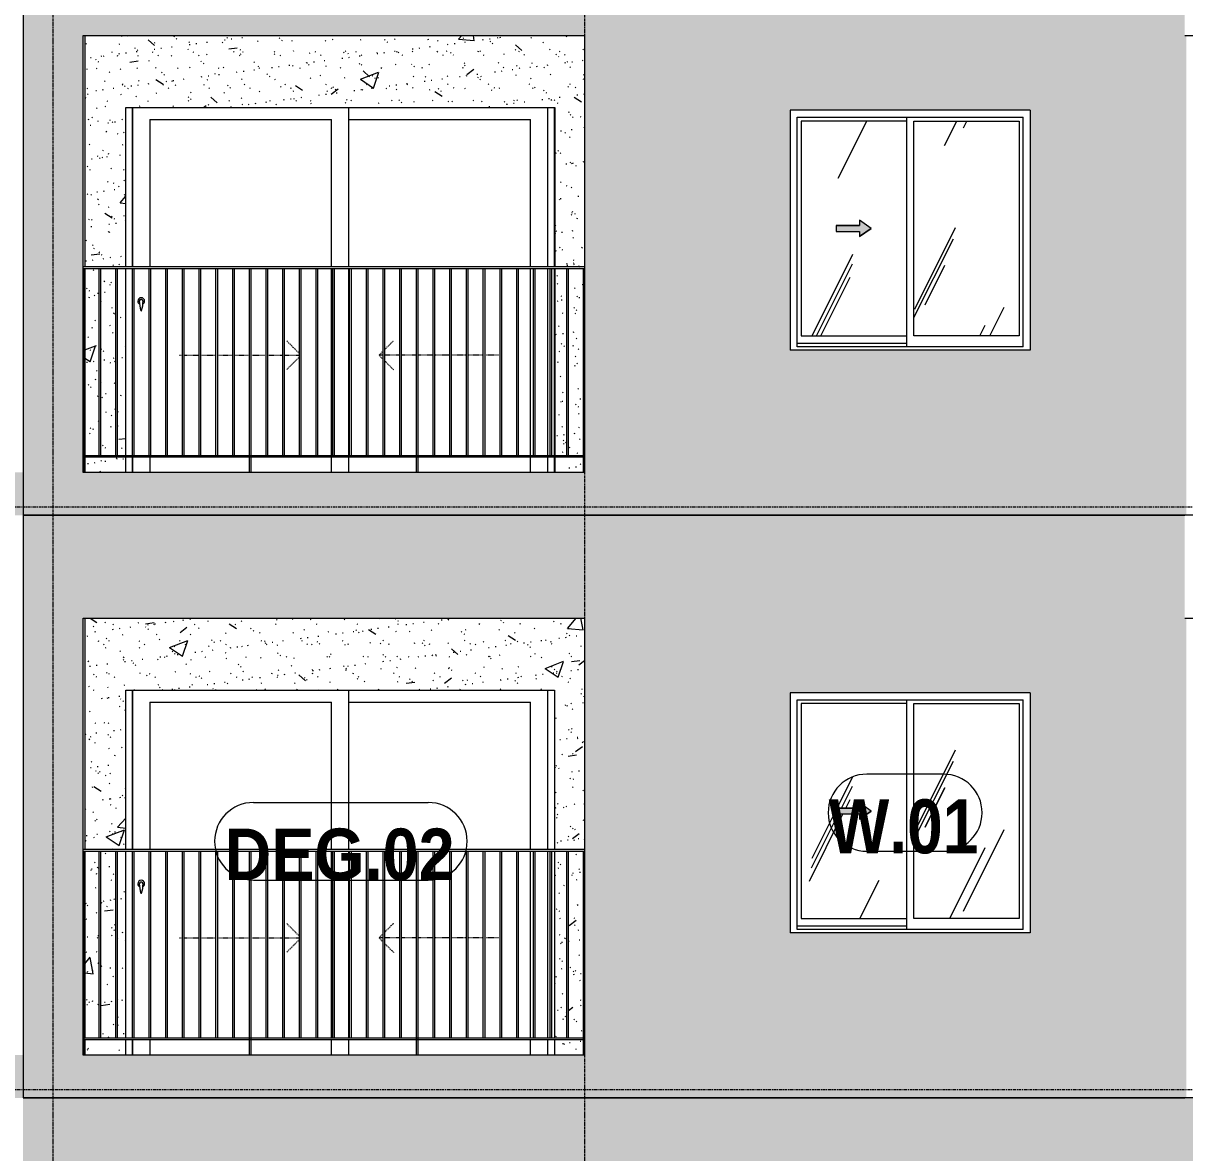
# Model space of a CAD drawing. Header units: millimetres. Extents: x 9199 to 175431, y -4466 to 35300.
# Drawn here: x 69762 to 76537, y 15430 to 22022 of the extents above; entities that cross this region are included whole.
import ezdxf

# ---------------------------------------------------------------- set-up
doc = ezdxf.new("R2010")
doc.units = ezdxf.units.MM
for name, pattern in [('1 NÉT CALL OUT', [6, 3, -3]), ('Centre', [31.75, 6.35, -4.7625, 15.875, -4.7625]), ('Dash', [6, 3, -3]), ('Grid Line', [22.225, 12.7, -3.175, 3.175, -3.175])]:
    doc.linetypes.add(name, pattern=pattern)
for name, color, linetype, lineweight in [('0-1', 7, 'Continuous', 5), ('A-DETL-GENF', 92, 'Continuous', 9), ('A-DETL-GENF-1', 92, '1 NÉT CALL OUT', 9), ('A-DOOR', 31, 'Continuous', 9), ('A-DOOR-FRAM', 31, 'Continuous', 9), ('A-DOOR-HDLN', 31, 'Dash', 18), ('A-DOOR-IDEN', 31, 'Continuous', 9), ('A-FLOR-HRAL', 11, 'Continuous', 9), ('A-FLOR-LEVL-2', 51, 'Centre', 9), ('A-GLAZ', 151, 'Continuous', 9), ('A-GLAZ-3', 7, '1 NÉT CALL OUT', 9), ('A-GLAZ-IDEN', 152, 'Continuous', 9), ('A-WALL', 113, 'Continuous', 9), ('A-WALL-PATT', 111, 'Continuous', 9), ('A-WALL-PATT-1', 9, 'Continuous', 9), ('A-WALL-PATT-2', 111, 'Continuous', 5), ('I-WALL', 2, 'Continuous', 9), ('I-WALL-1', 7, 'Continuous', 9), ('S-GRID-1', 1, 'Grid Line', 9)]:
    doc.layers.add(name, color=color, linetype=linetype, lineweight=lineweight)
doc.styles.add('Arial_B_1', font='arialbd.ttf', dxfattribs={"width": 0.85, "height": 315})
doc.styles.add('Arial_B_2', font='arialbd.ttf', dxfattribs={"width": 0.9, "height": 300})
pattern_1 = [(50, (51388.9, 1200), (1093.104, -95.634), [114.3, -1257.3]), (355, (51388.9, 1200), (-211.457, 1146.34), [91.44, -1005.84]), (100.451, (51480, 1192), (881.656, 1050.7), [97.14, -1068.54]), (46.184, (51389, 1504.8), (1626.475, -252.257), [171.45, -1885.95]), (96.636, (51524.5, 1483.8), (1424.42, 1484.565), [145.71, -1602.81]), (351.184, (51389, 1504.8), (1424.43, 1484.55), [137.16, -1508.76]), (21, (51541.3, 1428.6), (909.686, -613.59), [114.3, -1257.3]), (326, (51541.3, 1428.6), (370.812, 1105.13), [91.44, -1005.84]), (71.451, (51617.1, 1377.5), (1280.503, 491.528), [97.14, -1068.54]), (37.5, (51388.93, 1200), (18.5313, 507.3303), [50.292, -943.356, 50.292, -970.788, -1009.65]), (37.5, (51388.93, 1200), (18.5313, 507.3303), [-2014.728, 50.292, -959.358]), (7.5, (51388.93, 1200), (400.918, 601.084), [50.292, -531.876, 50.292, -920.496, -384.81]), (7.5, (51388.93, 1200), (400.918, 601.084), [-1552.956, 50.292, -334.518]), (327.5, (51049.1, 1200), (813.545, -34.3737), [50.292, -330.708, 50.292, -1138.428, -1577.34]), (327.5, (51049.1, 1200), (813.545, -34.3737), [-1569.72, 50.292, -1527.048]), (317.5, (50896.7, 1200), (888.775, 152.56), [50.292, -445.008, 50.292, -739.14, -1120.14]), (317.5, (50896.7, 1200), (888.775, 152.56), [-1284.732, 50.292, -1069.848])]
pattern_2 = [(37.5, (51388.93, 1200), (-4.79953, 146.8239), [5.029, -110.795, 5.029, -124.511, -123.825]), (37.5, (51388.93, 1200), (-4.79953, 146.8239), [-245.364, 5.029, -118.796]), (7.5, (51388.93, 1200), (134.8574, 215.0472), [5.029, -57.455, 5.029, -99.365, -40.005]), (7.5, (51388.93, 1200), (134.8574, 215.0472), [-166.878, 5.029, -34.976]), (327.5, (51295.21, 1200), (237.29776, 0.4316), [5.029, -33.071, 5.029, -132.131, -179.07]), (327.5, (51295.21, 1200), (237.29776, 0.4316), [-175.26, 5.029, -174.041]), (317.5, (51295.2, 1200), (229.067, 66.8792), [5.029, -14.021, 5.029, -84.887, -102.87]), (317.5, (51295.2, 1200), (229.067, 66.8792), [-108.966, 5.029, -97.841])]
pattern_3 = [(63.435, (53179.2, 1304.34), (-0.001, 1524.001), [532.46, -2875.304]), (63.435, (51655.2, 1304.34), (-0.001, 1524.001), [532.46, -2875.304]), (63.435, (53908.74, 1598.8), (-0.001, 1524.001), [532.46, -2875.304]), (63.435, (52384.74, 1598.8), (-0.001, 1524.001), [532.46, -2875.304]), (63.435, (53798.3, 1494.84), (-0.001, 1524.001), [532.46, -2875.304]), (63.435, (52274.3, 1494.84), (-0.001, 1524.001), [532.46, -2875.304]), (63.435, (53685.8, 2090.1), (-0.001, 1524.001), [258.8, -3148.965]), (63.435, (52161.8, 2090.1), (-0.001, 1524.001), [258.8, -3148.965]), (63.435, (53612.15, 1997.95), (-0.001, 1524.001), [532.46, -2875.304]), (63.435, (52088.15, 1997.95), (-0.001, 1524.001), [532.46, -2875.304]), (63.435, (53625.14, 2064.1), (-0.001, 1524.001), [532.46, -2875.304]), (63.435, (52101.14, 2064.1), (-0.001, 1524.001), [532.46, -2875.304]), (63.435, (53010.3, 1773.94), (-0.001, 1524.001), [532.46, -2875.304]), (63.435, (51486.3, 1773.94), (-0.001, 1524.001), [532.46, -2875.304]), (63.435, (53023.3, 1851.9), (-0.001, 1524.001), [532.46, -2875.304]), (63.435, (51499.3, 1851.9), (-0.001, 1524.001), [532.46, -2875.304]), (63.435, (53026.8, 1908.1), (-0.001, 1524.001), [532.46, -2875.304]), (63.435, (51502.8, 1908.1), (-0.001, 1524.001), [532.46, -2875.304])]

# ---------------------------------------------------------------- blocks, each defined once
blk = doc.blocks.new('NCV_TKTC_TANG 6 - 8_rvt-3-TKCS_MẶT ĐỨNG HƯỚNG ĐÔNG')
at = {"layer": 'A-WALL-PATT-1'}
h = blk.add_hatch(dxfattribs=at)
h.set_pattern_fill('FP_2', color=256, style=0, pattern_type=2)
h.set_pattern_definition(pattern_1)
h.paths.add_polyline_path([(70121.9, 19400), (70360.3, 19400), (70360.3, 19490), (70121.9, 19490), (70121.9, 19407.2)])
h.paths.add_polyline_path([(72862.4, 19400), (73030.3, 19400), (73030.3, 19490), (72862.4, 19490)])
h.paths.add_polyline_path([(70360.3, 19500), (70360.3, 20590), (70311.8, 20590), (70311.8, 19500)])
h.paths.add_polyline_path([(70301.8, 19500), (70301.8, 20590), (70214.4, 20590), (70214.4, 19500)])
h.paths.add_polyline_path([(72932.9, 19500), (72932.9, 20590), (72862.4, 20590), (72862.4, 19500)])
h.paths.add_polyline_path([(73030.3, 19500), (73030.3, 20590), (72942.9, 20590), (72942.9, 19500), (72954.4, 19500)])
h.paths.add_polyline_path([(70204.4, 19500), (70204.4, 20590), (70121.9, 20590), (70121.9, 19500), (70176.9, 19500)])
h.paths.add_polyline_path([(70111.9, 20590), (70111.9, 20590), (70111.9, 20600)])
h.paths.add_polyline_path([(73035.3, 20590), (73035.7, 20590.5), (73035.7, 21950), (70121.9, 21950), (70121.9, 20600), (70360.3, 20600), (70360.3, 21530), (72862.4, 21530), (72862.4, 20600), (73035.3, 20600), (73035.3, 20590.5)])
h = blk.add_hatch(dxfattribs=at)
h.set_pattern_fill('FP_3', color=256, style=0, pattern_type=2)
h.set_pattern_definition(pattern_2)
h.paths.add_polyline_path([(70121.9, 19400), (70360.3, 19400), (70360.3, 19490), (70121.9, 19490), (70121.9, 19407.2)])
h.paths.add_polyline_path([(72862.4, 19400), (73030.3, 19400), (73030.3, 19490), (72862.4, 19490)])
h.paths.add_polyline_path([(70360.3, 19500), (70360.3, 20590), (70311.8, 20590), (70311.8, 19500)])
h.paths.add_polyline_path([(70301.8, 19500), (70301.8, 20590), (70214.4, 20590), (70214.4, 19500)])
h.paths.add_polyline_path([(72932.9, 19500), (72932.9, 20590), (72862.4, 20590), (72862.4, 19500)])
h.paths.add_polyline_path([(73030.3, 19500), (73030.3, 20590), (72942.9, 20590), (72942.9, 19500), (72954.4, 19500)])
h.paths.add_polyline_path([(70204.4, 19500), (70204.4, 20590), (70121.9, 20590), (70121.9, 19500), (70176.9, 19500)])
h.paths.add_polyline_path([(70111.9, 20590), (70111.9, 20590), (70111.9, 20600)])
h.paths.add_polyline_path([(73035.3, 20590), (73035.7, 20590.5), (73035.7, 21950), (70121.9, 21950), (70121.9, 20600), (70360.3, 20600), (70360.3, 21530), (72862.4, 21530), (72862.4, 20600), (73035.3, 20600), (73035.3, 20590.5)])
at = {"layer": 'I-WALL-1'}
for p, q in [((70121.9, 21950), (70121.9, 20600)), ((70360.3, 20600), (70360.3, 21530)), ((70360.3, 21530), (72862.4, 21530)), ((72862.4, 21530), (72862.4, 20600)), ((70121.9, 20590), (70121.9, 19500)), ((70360.3, 19500), (70360.3, 20590)), ((72862.4, 20590), (72862.4, 19500)), ((70121.9, 19490), (70121.9, 19400)), ((70360.3, 19400), (70360.3, 19490)), ((72862.4, 19490), (72862.4, 19400))]:
    blk.add_line(p, q, dxfattribs=at)
blk = doc.blocks.new('NCV_TKTC_TANG 5_rvt-1-TKCS_MẶT ĐỨNG HƯỚNG ĐÔNG')
at = {"layer": 'A-WALL-PATT-1'}
h = blk.add_hatch(dxfattribs=at)
h.set_pattern_fill('FP_2', color=256, style=0, pattern_type=2)
h.set_pattern_definition(pattern_1)
h.paths.add_polyline_path([(70121.9, 16000), (70360.3, 16000), (70360.3, 16090), (70121.9, 16090), (70121.9, 16007.2)])
h.paths.add_polyline_path([(72860.3, 16000), (73030.3, 16000), (73030.3, 16090), (72860.3, 16090)])
h.paths.add_polyline_path([(70301.8, 16100), (70301.8, 17190), (70214.4, 17190), (70214.4, 16100)])
h.paths.add_polyline_path([(70204.4, 16100), (70204.4, 17190), (70121.9, 17190), (70121.9, 16100), (70176.9, 16100)])
h.paths.add_polyline_path([(72954.4, 16100), (73030.3, 16100), (73030.3, 17190), (72942.9, 17190), (72942.9, 16100)])
h.paths.add_polyline_path([(70311.8, 16100), (70360.3, 16100), (70360.3, 17190), (70311.8, 17190), (70311.8, 16803.4)])
h.paths.add_polyline_path([(72932.9, 16100), (72932.9, 17190), (72860.3, 17190), (72860.3, 16100)])
h.paths.add_polyline_path([(73035.3, 17190), (73035.7, 17190), (73035.7, 18550), (70121.9, 18550), (70121.9, 17200), (70360.3, 17200), (70360.3, 18130), (72860.3, 18130), (72860.3, 17200), (73035.3, 17200)])
h.paths.add_polyline_path([(70111.9, 17190), (70111.9, 17190), (70111.9, 17200)])
h = blk.add_hatch(dxfattribs=at)
h.set_pattern_fill('FP_3', color=256, style=0, pattern_type=2)
h.set_pattern_definition(pattern_2)
h.paths.add_polyline_path([(70121.9, 16000), (70360.3, 16000), (70360.3, 16090), (70121.9, 16090), (70121.9, 16007.2)])
h.paths.add_polyline_path([(72860.3, 16000), (73030.3, 16000), (73030.3, 16090), (72860.3, 16090)])
h.paths.add_polyline_path([(70301.8, 16100), (70301.8, 17190), (70214.4, 17190), (70214.4, 16100)])
h.paths.add_polyline_path([(70204.4, 16100), (70204.4, 17190), (70121.9, 17190), (70121.9, 16100), (70176.9, 16100)])
h.paths.add_polyline_path([(72954.4, 16100), (73030.3, 16100), (73030.3, 17190), (72942.9, 17190), (72942.9, 16100)])
h.paths.add_polyline_path([(70311.8, 16100), (70360.3, 16100), (70360.3, 17190), (70311.8, 17190), (70311.8, 16803.4)])
h.paths.add_polyline_path([(72932.9, 16100), (72932.9, 17190), (72860.3, 17190), (72860.3, 16100)])
h.paths.add_polyline_path([(73035.3, 17190), (73035.7, 17190), (73035.7, 18550), (70121.9, 18550), (70121.9, 17200), (70360.3, 17200), (70360.3, 18130), (72860.3, 18130), (72860.3, 17200), (73035.3, 17200)])
h.paths.add_polyline_path([(70111.9, 17190), (70111.9, 17190), (70111.9, 17200)])
at = {"layer": 'I-WALL-1'}
for p, q in [((70121.9, 18550), (70121.9, 17200)), ((70360.3, 17200), (70360.3, 18130)), ((70360.3, 18130), (72860.3, 18130)), ((72860.3, 18130), (72860.3, 17200)), ((70121.9, 17190), (70121.9, 16100)), ((70360.3, 16100), (70360.3, 17190)), ((72860.3, 17190), (72860.3, 16100)), ((70121.9, 16090), (70121.9, 16000)), ((70360.3, 16000), (70360.3, 16090)), ((72860.3, 16090), (72860.3, 16000))]:
    blk.add_line(p, q, dxfattribs=at)
blk = doc.blocks.new('1_FAMILY RVT - W01-WxH 1400x1400xmm-V76-TKCS_MẶT ĐỨNG HƯỚNG ĐÔNG')
at = {"layer": 'A-DETL-GENF-1'}
blk.add_hatch(color=256, dxfattribs=at).paths.add_polyline_path([(74639.8, 17376.5), (74707.5, 17423.9), (74639.8, 17471.4), (74639.8, 17440.9), (74504.3, 17440.9), (74504.3, 17407), (74639.8, 17407)])
at = {"layer": 'A-GLAZ'}
h = blk.add_hatch(dxfattribs=at)
h.set_pattern_fill('FP_1', color=256, style=0, pattern_type=2)
h.set_pattern_definition(pattern_3)
h.paths.add_polyline_path([(74409.6, 16797), (74913.1, 16797), (74913.1, 18050.9), (74298.8, 18050.9), (74298.8, 16797)])
h.paths.add_polyline_path([(74639.8, 17376.5), (74639.8, 17407), (74504.3, 17407), (74504.3, 17440.9), (74639.8, 17440.9), (74639.8, 17471.4), (74707.5, 17423.9), (74683.4, 17407)])
h = blk.add_hatch(dxfattribs=at)
h.set_pattern_fill('FP_1', color=256, style=0, pattern_type=2)
h.set_pattern_definition(pattern_3)
h.paths.add_polyline_path([(75571.8, 16797), (75571.8, 18050.9), (74957.5, 18050.9), (74957.5, 16797)])
at = {"layer": 'A-DETL-GENF'}
for p, q in [((74504.3, 17440.9), (74504.3, 17407)), ((74504.3, 17440.9), (74639.8, 17440.9)), ((74639.8, 17440.9), (74504.3, 17440.9)), ((74504.3, 17440.9), (74504.3, 17407)), ((74639.8, 17471.4), (74639.8, 17440.9)), ((74707.5, 17423.9), (74639.8, 17471.4)), ((74707.5, 17423.9), (74639.8, 17471.4)), ((74639.8, 17471.4), (74639.8, 17440.9)), ((74707.5, 17423.9), (74639.8, 17376.5)), ((74639.8, 17376.5), (74707.5, 17423.9)), ((74504.3, 17407), (74639.8, 17407)), ((74504.3, 17407), (74639.8, 17407)), ((74639.8, 17407), (74639.8, 17376.5)), ((74639.8, 17407), (74639.8, 17376.5))]:
    blk.add_line(p, q, dxfattribs=at)
at = {"layer": 'A-GLAZ'}
for p, q in [((75635.3, 18114.4), (74235.3, 18114.4)), ((74235.3, 18114.4), (74235.3, 16714.4)), ((75635.3, 18114.4), (75635.3, 16714.4)), ((74276.2, 18073.5), (75594.4, 18073.5)), ((74276.2, 16733.5), (74276.2, 18073.5)), ((74298.8, 18050.9), (74298.8, 16797)), ((74913.1, 18050.9), (74298.8, 18050.9)), ((74913.1, 18073.5), (74913.1, 16733.5)), ((74957.5, 16797), (74957.5, 18050.9)), ((74957.5, 18050.9), (75571.8, 18050.9)), ((75571.8, 18050.9), (75571.8, 16797)), ((75594.4, 16733.5), (75594.4, 18073.5)), ((74913.1, 16752.5), (74276.2, 16752.5)), ((74913.1, 16752.5), (74276.2, 16752.5)), ((75594.4, 16733.5), (74276.2, 16733.5)), ((74298.8, 16797), (74913.1, 16797)), ((75571.8, 16797), (74957.5, 16797)), ((75635.3, 16714.4), (74235.3, 16714.4))]:
    blk.add_line(p, q, dxfattribs=at)
blk = doc.blocks.new('Railing - 10mm-1251313-TKCS_MẶT ĐỨNG HƯỚNG ĐÔNG')
at = {"layer": 'A-FLOR-HRAL'}
for p, q in [((70204.4, 2500), (70204.4, 3590)), ((70214.4, 2500), (70214.4, 3590))]:
    blk.add_line(p, q, dxfattribs=at)
blk = doc.blocks.new('Railing - 50 x 10mm-V52-TKCS_MẶT ĐỨNG HƯỚNG ĐÔNG')
at = {"layer": 'A-FLOR-HRAL'}
for p, q in [((71081.4, 6990), (71091.4, 6990)), ((71081.4, 5800), (71081.4, 6990)), ((71091.4, 5800), (71091.4, 6990))]:
    blk.add_line(p, q, dxfattribs=at)
blk = doc.blocks.new('Railing - 50 x 10mm-V77-TKCS_MẶT ĐỨNG HƯỚNG ĐÔNG')
at = {"layer": 'A-FLOR-HRAL'}
for p in [(70111.9, 17190), (70116.9, 16000)]:
    blk.add_line(p, (70116.9, 17190), dxfattribs=at)
blk = doc.blocks.new('Railing - 50 x 10mm-V54-TKCS_MẶT ĐỨNG HƯỚNG ĐÔNG')
at = {"layer": 'A-FLOR-HRAL'}
for p, q in [((73030.3, 6990), (73035.7, 6990)), ((73030.3, 5800), (73030.3, 6990))]:
    blk.add_line(p, q, dxfattribs=at)
blk = doc.blocks.new('Railing - Railing-3262854-TKCS_MẶT ĐỨNG HƯỚNG ĐÔNG')
at = {"layer": 'A-FLOR-HRAL'}
for p, q in [((70111.9, 16100), (73035.3, 16100)), ((73035.3, 16090), (70111.9, 16090)), ((73035.3, 16100), (73035.3, 16090))]:
    blk.add_line(p, q, dxfattribs=at)
for name, p in [('Railing - 50 x 10mm-V77-TKCS_MẶT ĐỨNG HƯỚNG ĐÔNG', (0, 0)), ('Railing - 10mm-1251313-TKCS_MẶT ĐỨNG HƯỚNG ĐÔNG', (0, 13600)), ('Railing - 10mm-1251313-TKCS_MẶT ĐỨNG HƯỚNG ĐÔNG', (97.4, 13600)), ('Railing - 10mm-1251313-TKCS_MẶT ĐỨNG HƯỚNG ĐÔNG', (194.9, 13600)), ('Railing - 10mm-1251313-TKCS_MẶT ĐỨNG HƯỚNG ĐÔNG', (292.3, 13600)), ('Railing - 10mm-1251313-TKCS_MẶT ĐỨNG HƯỚNG ĐÔNG', (389.8, 13600)), ('Railing - 10mm-1251313-TKCS_MẶT ĐỨNG HƯỚNG ĐÔNG', (487.2, 13600)), ('Railing - 10mm-1251313-TKCS_MẶT ĐỨNG HƯỚNG ĐÔNG', (584.7, 13600)), ('Railing - 10mm-1251313-TKCS_MẶT ĐỨNG HƯỚNG ĐÔNG', (682.1, 13600)), ('Railing - 10mm-1251313-TKCS_MẶT ĐỨNG HƯỚNG ĐÔNG', (779.6, 13600)), ('Railing - 50 x 10mm-V52-TKCS_MẶT ĐỨNG HƯỚNG ĐÔNG', (0, 10200)), ('Railing - 10mm-1251313-TKCS_MẶT ĐỨNG HƯỚNG ĐÔNG', (974.5, 13600)), ('Railing - 10mm-1251313-TKCS_MẶT ĐỨNG HƯỚNG ĐÔNG', (1071.9, 13600)), ('Railing - 10mm-1251313-TKCS_MẶT ĐỨNG HƯỚNG ĐÔNG', (1169.3, 13600)), ('Railing - 10mm-1251313-TKCS_MẶT ĐỨNG HƯỚNG ĐÔNG', (1266.8, 13600)), ('Railing - 10mm-1251313-TKCS_MẶT ĐỨNG HƯỚNG ĐÔNG', (1364.2, 13600)), ('Railing - 10mm-1251313-TKCS_MẶT ĐỨNG HƯỚNG ĐÔNG', (1461.7, 13600)), ('Railing - 10mm-1251313-TKCS_MẶT ĐỨNG HƯỚNG ĐÔNG', (1559.1, 13600)), ('Railing - 10mm-1251313-TKCS_MẶT ĐỨNG HƯỚNG ĐÔNG', (1656.6, 13600)), ('Railing - 10mm-1251313-TKCS_MẶT ĐỨNG HƯỚNG ĐÔNG', (1754, 13600)), ('Railing - 50 x 10mm-V52-TKCS_MẶT ĐỨNG HƯỚNG ĐÔNG', (974.5, 10200)), ('Railing - 10mm-1251313-TKCS_MẶT ĐỨNG HƯỚNG ĐÔNG', (1948.9, 13600)), ('Railing - 10mm-1251313-TKCS_MẶT ĐỨNG HƯỚNG ĐÔNG', (2046.4, 13600)), ('Railing - 10mm-1251313-TKCS_MẶT ĐỨNG HƯỚNG ĐÔNG', (2143.8, 13600)), ('Railing - 10mm-1251313-TKCS_MẶT ĐỨNG HƯỚNG ĐÔNG', (2241.3, 13600)), ('Railing - 10mm-1251313-TKCS_MẶT ĐỨNG HƯỚNG ĐÔNG', (2338.7, 13600)), ('Railing - 10mm-1251313-TKCS_MẶT ĐỨNG HƯỚNG ĐÔNG', (2436.1, 13600)), ('Railing - 10mm-1251313-TKCS_MẶT ĐỨNG HƯỚNG ĐÔNG', (2533.6, 13600)), ('Railing - 10mm-1251313-TKCS_MẶT ĐỨNG HƯỚNG ĐÔNG', (2631, 13600)), ('Railing - 10mm-1251313-TKCS_MẶT ĐỨNG HƯỚNG ĐÔNG', (2728.5, 13600)), ('Railing - 50 x 10mm-V54-TKCS_MẶT ĐỨNG HƯỚNG ĐÔNG', (0, 10200))]:
    blk.add_blockref(name, p)
blk = doc.blocks.new('Top Rail Type - Top Rail_Internal_-3262857-TKCS_MẶT ĐỨNG HƯỚNG ĐÔNG')
at = {"layer": 'A-FLOR-HRAL'}
for p, q in [((73035.3, 17200), (70111.9, 17200)), ((70111.9, 17190), (73035.3, 17190)), ((73035.3, 17200), (73035.3, 17190))]:
    blk.add_line(p, q, dxfattribs=at)
blk = doc.blocks.new('DEG_02-DEG_03 - DEG_02-2500x2400mm-CỬA ĐI 02 CÁNH TRƯỢT-V78-TKCS_MẶT ĐỨNG HƯỚNG ĐÔNG')
at = {"layer": 'A-DOOR'}
for p, q in [((70400.3, 17200), (70400.3, 18130)), ((71660.3, 18130), (71660.3, 17200)), ((70500.3, 18060), (71560.3, 18060)), ((70500.3, 18060), (70500.3, 17200)), ((71560.3, 17200), (71560.3, 18060)), ((71660.3, 18060), (72720.3, 18060)), ((72720.3, 17200), (72720.3, 18060)), ((71560.3, 16100), (71560.3, 17190)), ((71660.3, 17190), (71660.3, 16100)), ((72720.3, 16100), (72720.3, 17190)), ((70400.3, 16000), (70400.3, 16090)), ((70500.3, 16090), (70500.3, 16000)), ((71560.3, 16000), (71560.3, 16090)), ((71660.3, 16090), (71660.3, 16000)), ((72720.3, 16000), (72720.3, 16090))]:
    blk.add_line(p, q, dxfattribs=at)
at = {"layer": 'A-DOOR', "flags": 128}
blk.add_lwpolyline([(70451.8, 17008.7), (70451.8, 17008.7), (70451.8, 17008.7), (70451.8, 17008.7), (70451.8, 17008.7), (70451.8, 17008.7), (70451.8, 17008.7), (70451.7, 17008.7), (70451.7, 17008.7), (70451.7, 17008.7), (70451.7, 17008.7), (70451.6, 17008.7), (70451.6, 17008.7), (70451.6, 17008.7), (70451.5, 17008.7), (70451.5, 17008.7), (70451.5, 17008.7), (70451.4, 17008.7), (70451.4, 17008.7), (70451.4, 17008.7), (70451.3, 17008.7), (70451.3, 17008.7), (70451.2, 17008.7), (70451.2, 17008.7), (70451.1, 17008.7), (70451.1, 17008.7), (70451, 17008.7), (70451, 17008.7), (70450.9, 17008.7), (70450.9, 17008.7), (70450.8, 17008.7), (70450.7, 17008.7), (70450.7, 17008.7), (70450.6, 17008.7), (70450.6, 17008.7), (70450.5, 17008.7), (70450.4, 17008.7), (70450.4, 17008.7), (70450.3, 17008.7), (70450.3, 17008.7), (70450.2, 17008.7), (70450.1, 17008.7), (70450.1, 17008.7), (70450, 17008.7), (70450, 17008.7), (70449.9, 17008.7), (70449.9, 17008.7), (70449.8, 17008.7), (70449.7, 17008.7), (70449.7, 17008.7), (70449.6, 17008.7), (70449.6, 17008.7), (70449.5, 17008.7), (70449.5, 17008.7), (70449.4, 17008.7), (70449.4, 17008.7), (70449.3, 17008.7), (70449.3, 17008.7), (70449.2, 17008.7), (70449.2, 17008.7), (70449.2, 17008.7), (70449.1, 17008.7), (70449.1, 17008.7), (70449.1, 17008.7), (70449, 17008.7), (70449, 17008.7), (70449, 17008.7), (70448.9, 17008.7), (70448.9, 17008.7), (70448.9, 17008.7), (70448.9, 17008.7), (70448.9, 17008.7), (70448.8, 17008.7), (70448.8, 17008.7), (70448.8, 17008.7), (70448.8, 17008.7), (70448.8, 17008.7)], dxfattribs=at)
at = {"layer": 'A-DOOR'}
for centre, radius, start, end in [((70450.3, 17000), 20, 0, 180), ((70448.8, 16999.2), 9.45, 90, 180), ((70451.8, 16999.2), 9.45, 0, 90), ((70450.3, 17000), 20, 180, 240), ((70604.1, 16999.2), 164.8, 180, 199.13397), ((70450.7, 16946), 2.34, 199.13397, 261.03098), ((70449.9, 16946), 2.34, 278.96902, 340.86603), ((70296.5, 16999.2), 164.8, 340.86603, 0), ((70450.3, 17000), 20, 300, 0)]:
    blk.add_arc(centre, radius, start, end, dxfattribs=at)
at = {"layer": 'A-DOOR-FRAM'}
for p, q in [((70400.3, 18130), (70400.3, 17200)), ((72820.3, 18130), (72820.3, 17200)), ((72820.3, 17190), (72820.3, 16100)), ((70400.3, 16090), (70400.3, 16000)), ((72820.3, 16090), (72820.3, 16000))]:
    blk.add_line(p, q, dxfattribs=at)
at = {"layer": 'A-DOOR-HDLN'}
for p, q in [((71373.7, 16693.6), (71298.2, 16769.1)), ((71871, 16717.6), (71922.4, 16769.1)), ((70673.1, 16684.2), (70691.6, 16684.2)), ((70701.6, 16684.2), (70789.1, 16684.2)), ((70799.1, 16684.2), (70886.5, 16684.2)), ((70896.5, 16684.2), (70983.9, 16684.2)), ((70993.9, 16684.2), (71081.4, 16684.2)), ((71091.4, 16684.2), (71178.8, 16684.2)), ((71188.8, 16684.2), (71276.3, 16684.2)), ((71286.3, 16684.2), (71373.7, 16684.2)), ((71373.7, 16674.9), (71298.2, 16599.4)), ((71837.6, 16684.2), (71861, 16707.6)), ((71837.6, 16684.2), (71861, 16660.8)), ((71861, 16684.2), (71837.6, 16684.2)), ((71958.4, 16684.2), (71871, 16684.2)), ((72055.9, 16684.2), (71968.4, 16684.2)), ((72153.3, 16684.2), (72065.9, 16684.2)), ((72250.7, 16684.2), (72163.3, 16684.2)), ((72348.2, 16684.2), (72260.7, 16684.2)), ((72445.6, 16684.2), (72358.2, 16684.2)), ((72543.1, 16684.2), (72455.6, 16684.2)), ((71871, 16650.8), (71922.4, 16599.4))]:
    blk.add_line(p, q, dxfattribs=at)
blk = doc.blocks.new('1_FAMILY RVT - W01-WxH 1400x1400xmm-V115-TKCS_MẶT ĐỨNG HƯỚNG ĐÔNG')
at = {"layer": 'A-DETL-GENF-1'}
blk.add_hatch(color=256, dxfattribs=at).paths.add_polyline_path([(74639.8, 20776.5), (74707.5, 20823.9), (74639.8, 20871.4), (74639.8, 20840.9), (74504.3, 20840.9), (74504.3, 20807), (74639.8, 20807)])
at = {"layer": 'A-GLAZ'}
h = blk.add_hatch(dxfattribs=at)
h.set_pattern_fill('FP_1', color=256, style=0, pattern_type=2)
h.set_pattern_definition(pattern_3)
h.paths.add_polyline_path([(74298.8, 20197), (74913.1, 20197), (74913.1, 21450.9), (74298.8, 21450.9), (74298.8, 20811.2)])
h.paths.add_polyline_path([(74639.8, 20776.5), (74639.8, 20807), (74504.3, 20807), (74504.3, 20840.9), (74639.8, 20840.9), (74639.8, 20871.4), (74707.5, 20823.9), (74683.4, 20807)])
h = blk.add_hatch(dxfattribs=at)
h.set_pattern_fill('FP_1', color=256, style=0, pattern_type=2)
h.set_pattern_definition(pattern_3)
h.paths.add_polyline_path([(74957.5, 20197), (75571.8, 20197), (75571.8, 21450.9), (74957.5, 21450.9), (74957.5, 21074.5)])
at = {"layer": 'A-DETL-GENF'}
for p, q in [((74639.8, 20871.4), (74639.8, 20840.9)), ((74707.5, 20823.9), (74639.8, 20871.4)), ((74707.5, 20823.9), (74639.8, 20871.4)), ((74639.8, 20871.4), (74639.8, 20840.9)), ((74504.3, 20840.9), (74504.3, 20807)), ((74504.3, 20840.9), (74639.8, 20840.9)), ((74639.8, 20840.9), (74504.3, 20840.9)), ((74504.3, 20840.9), (74504.3, 20807)), ((74504.3, 20807), (74639.8, 20807)), ((74504.3, 20807), (74639.8, 20807)), ((74707.5, 20823.9), (74639.8, 20776.5)), ((74639.8, 20776.5), (74707.5, 20823.9)), ((74639.8, 20807), (74639.8, 20776.5)), ((74639.8, 20807), (74639.8, 20776.5))]:
    blk.add_line(p, q, dxfattribs=at)
at = {"layer": 'A-GLAZ'}
for p, q in [((75635.3, 21514.4), (74235.3, 21514.4)), ((74235.3, 21514.4), (74235.3, 20114.4)), ((75635.3, 21514.4), (75635.3, 20114.4)), ((74276.2, 21473.5), (75594.4, 21473.5)), ((74276.2, 20133.5), (74276.2, 21473.5)), ((74298.8, 21450.9), (74298.8, 20197)), ((74913.1, 21450.9), (74298.8, 21450.9)), ((74913.1, 21473.5), (74913.1, 20133.5)), ((74957.5, 20197), (74957.5, 21450.9)), ((74957.5, 21450.9), (75571.8, 21450.9)), ((75571.8, 21450.9), (75571.8, 20197)), ((75594.4, 20133.5), (75594.4, 21473.5)), ((74298.8, 20197), (74913.1, 20197)), ((75571.8, 20197), (74957.5, 20197)), ((74913.1, 20152.5), (74276.2, 20152.5)), ((74913.1, 20152.5), (74276.2, 20152.5)), ((75594.4, 20133.5), (74276.2, 20133.5)), ((75635.3, 20114.4), (74235.3, 20114.4))]:
    blk.add_line(p, q, dxfattribs=at)
blk = doc.blocks.new('Railing - Railing-3822088-TKCS_MẶT ĐỨNG HƯỚNG ĐÔNG')
at = {"layer": 'A-FLOR-HRAL'}
for p, q in [((70111.9, 19500), (73035.3, 19500)), ((73035.3, 19490), (70111.9, 19490)), ((73035.3, 19500), (73035.3, 19490))]:
    blk.add_line(p, q, dxfattribs=at)
for name, p in [('Railing - 50 x 10mm-V77-TKCS_MẶT ĐỨNG HƯỚNG ĐÔNG', (0, 3400)), ('Railing - 10mm-1251313-TKCS_MẶT ĐỨNG HƯỚNG ĐÔNG', (0, 17000)), ('Railing - 10mm-1251313-TKCS_MẶT ĐỨNG HƯỚNG ĐÔNG', (97.4, 17000)), ('Railing - 10mm-1251313-TKCS_MẶT ĐỨNG HƯỚNG ĐÔNG', (194.9, 17000)), ('Railing - 10mm-1251313-TKCS_MẶT ĐỨNG HƯỚNG ĐÔNG', (292.3, 17000)), ('Railing - 10mm-1251313-TKCS_MẶT ĐỨNG HƯỚNG ĐÔNG', (389.8, 17000)), ('Railing - 10mm-1251313-TKCS_MẶT ĐỨNG HƯỚNG ĐÔNG', (487.2, 17000)), ('Railing - 10mm-1251313-TKCS_MẶT ĐỨNG HƯỚNG ĐÔNG', (584.7, 17000)), ('Railing - 10mm-1251313-TKCS_MẶT ĐỨNG HƯỚNG ĐÔNG', (682.1, 17000)), ('Railing - 10mm-1251313-TKCS_MẶT ĐỨNG HƯỚNG ĐÔNG', (779.6, 17000)), ('Railing - 50 x 10mm-V52-TKCS_MẶT ĐỨNG HƯỚNG ĐÔNG', (0, 13600)), ('Railing - 10mm-1251313-TKCS_MẶT ĐỨNG HƯỚNG ĐÔNG', (974.5, 17000)), ('Railing - 10mm-1251313-TKCS_MẶT ĐỨNG HƯỚNG ĐÔNG', (1071.9, 17000)), ('Railing - 10mm-1251313-TKCS_MẶT ĐỨNG HƯỚNG ĐÔNG', (1169.3, 17000)), ('Railing - 10mm-1251313-TKCS_MẶT ĐỨNG HƯỚNG ĐÔNG', (1266.8, 17000)), ('Railing - 10mm-1251313-TKCS_MẶT ĐỨNG HƯỚNG ĐÔNG', (1364.2, 17000)), ('Railing - 10mm-1251313-TKCS_MẶT ĐỨNG HƯỚNG ĐÔNG', (1461.7, 17000)), ('Railing - 10mm-1251313-TKCS_MẶT ĐỨNG HƯỚNG ĐÔNG', (1559.1, 17000)), ('Railing - 10mm-1251313-TKCS_MẶT ĐỨNG HƯỚNG ĐÔNG', (1656.6, 17000)), ('Railing - 10mm-1251313-TKCS_MẶT ĐỨNG HƯỚNG ĐÔNG', (1754, 17000)), ('Railing - 50 x 10mm-V52-TKCS_MẶT ĐỨNG HƯỚNG ĐÔNG', (974.5, 13600)), ('Railing - 10mm-1251313-TKCS_MẶT ĐỨNG HƯỚNG ĐÔNG', (1948.9, 17000)), ('Railing - 10mm-1251313-TKCS_MẶT ĐỨNG HƯỚNG ĐÔNG', (2046.4, 17000)), ('Railing - 10mm-1251313-TKCS_MẶT ĐỨNG HƯỚNG ĐÔNG', (2143.8, 17000)), ('Railing - 10mm-1251313-TKCS_MẶT ĐỨNG HƯỚNG ĐÔNG', (2241.3, 17000)), ('Railing - 10mm-1251313-TKCS_MẶT ĐỨNG HƯỚNG ĐÔNG', (2338.7, 17000)), ('Railing - 10mm-1251313-TKCS_MẶT ĐỨNG HƯỚNG ĐÔNG', (2436.1, 17000)), ('Railing - 10mm-1251313-TKCS_MẶT ĐỨNG HƯỚNG ĐÔNG', (2533.6, 17000)), ('Railing - 10mm-1251313-TKCS_MẶT ĐỨNG HƯỚNG ĐÔNG', (2631, 17000)), ('Railing - 10mm-1251313-TKCS_MẶT ĐỨNG HƯỚNG ĐÔNG', (2728.5, 17000)), ('Railing - 50 x 10mm-V54-TKCS_MẶT ĐỨNG HƯỚNG ĐÔNG', (0, 13600))]:
    blk.add_blockref(name, p)
blk = doc.blocks.new('Top Rail Type - Top Rail_Internal_-3822091-TKCS_MẶT ĐỨNG HƯỚNG ĐÔNG')
at = {"layer": 'A-FLOR-HRAL'}
for p, q in [((73035.3, 20600), (70111.9, 20600)), ((73035.3, 20600), (73035.3, 20590)), ((70111.9, 20590), (73035.3, 20590))]:
    blk.add_line(p, q, dxfattribs=at)
blk = doc.blocks.new('DEG_02-DEG_03 - DEG_02-2500x2400mm-CỬA ĐI 02 CÁNH TRƯỢT-V117-TKCS_MẶT ĐỨNG HƯỚNG ĐÔNG')
at = {"layer": 'A-DOOR'}
for p, q in [((70400.3, 20600), (70400.3, 21530)), ((71660.3, 21530), (71660.3, 20600)), ((70500.3, 21460), (71560.3, 21460)), ((70500.3, 21460), (70500.3, 20600)), ((71560.3, 20600), (71560.3, 21460)), ((71660.3, 21460), (72720.3, 21460)), ((72720.3, 20600), (72720.3, 21460)), ((71560.3, 19500), (71560.3, 20590)), ((71660.3, 20590), (71660.3, 19500)), ((72720.3, 19500), (72720.3, 20590)), ((70400.3, 19400), (70400.3, 19490)), ((70500.3, 19490), (70500.3, 19400)), ((71560.3, 19400), (71560.3, 19490)), ((71660.3, 19490), (71660.3, 19400)), ((72720.3, 19400), (72720.3, 19490))]:
    blk.add_line(p, q, dxfattribs=at)
at = {"layer": 'A-DOOR', "flags": 128}
blk.add_lwpolyline([(70451.8, 20408.7), (70451.8, 20408.7), (70451.8, 20408.7), (70451.8, 20408.7), (70451.8, 20408.7), (70451.8, 20408.7), (70451.8, 20408.7), (70451.7, 20408.7), (70451.7, 20408.7), (70451.7, 20408.7), (70451.7, 20408.7), (70451.6, 20408.7), (70451.6, 20408.7), (70451.6, 20408.7), (70451.5, 20408.7), (70451.5, 20408.7), (70451.5, 20408.7), (70451.4, 20408.7), (70451.4, 20408.7), (70451.4, 20408.7), (70451.3, 20408.7), (70451.3, 20408.7), (70451.2, 20408.7), (70451.2, 20408.7), (70451.1, 20408.7), (70451.1, 20408.7), (70451, 20408.7), (70451, 20408.7), (70450.9, 20408.7), (70450.9, 20408.7), (70450.8, 20408.7), (70450.7, 20408.7), (70450.7, 20408.7), (70450.6, 20408.7), (70450.6, 20408.7), (70450.5, 20408.7), (70450.4, 20408.7), (70450.4, 20408.7), (70450.3, 20408.7), (70450.3, 20408.7), (70450.2, 20408.7), (70450.1, 20408.7), (70450.1, 20408.7), (70450, 20408.7), (70450, 20408.7), (70449.9, 20408.7), (70449.9, 20408.7), (70449.8, 20408.7), (70449.7, 20408.7), (70449.7, 20408.7), (70449.6, 20408.7), (70449.6, 20408.7), (70449.5, 20408.7), (70449.5, 20408.7), (70449.4, 20408.7), (70449.4, 20408.7), (70449.3, 20408.7), (70449.3, 20408.7), (70449.2, 20408.7), (70449.2, 20408.7), (70449.2, 20408.7), (70449.1, 20408.7), (70449.1, 20408.7), (70449.1, 20408.7), (70449, 20408.7), (70449, 20408.7), (70449, 20408.7), (70448.9, 20408.7), (70448.9, 20408.7), (70448.9, 20408.7), (70448.9, 20408.7), (70448.9, 20408.7), (70448.8, 20408.7), (70448.8, 20408.7), (70448.8, 20408.7), (70448.8, 20408.7), (70448.8, 20408.7)], dxfattribs=at)
at = {"layer": 'A-DOOR'}
for centre, radius, start, end in [((70450.3, 20400), 20, 0, 180), ((70450.3, 20400), 20, 180, 240), ((70448.8, 20399.2), 9.45, 90, 180), ((70604.1, 20399.2), 164.8, 180, 199.13397), ((70451.8, 20399.2), 9.45, 0, 90), ((70296.5, 20399.2), 164.8, 340.86603, 0), ((70450.3, 20400), 20, 300, 0), ((70450.7, 20346), 2.34, 199.13397, 261.03098), ((70449.9, 20346), 2.34, 278.96902, 340.86603)]:
    blk.add_arc(centre, radius, start, end, dxfattribs=at)
at = {"layer": 'A-DOOR-FRAM'}
for p, q in [((70400.3, 21530), (70400.3, 20600)), ((72820.3, 21530), (72820.3, 20600)), ((72860.3, 20600), (72860.3, 21530)), ((72820.3, 20590), (72820.3, 19500)), ((72860.3, 19500), (72860.3, 20590)), ((70400.3, 19490), (70400.3, 19400)), ((72820.3, 19490), (72820.3, 19400)), ((72860.3, 19400), (72860.3, 19490))]:
    blk.add_line(p, q, dxfattribs=at)
at = {"layer": 'A-DOOR-HDLN'}
for p, q in [((71373.7, 20093.6), (71298.2, 20169.1)), ((71871, 20117.6), (71922.4, 20169.1)), ((70673.1, 20084.2), (70691.6, 20084.2)), ((70701.6, 20084.2), (70789.1, 20084.2)), ((70799.1, 20084.2), (70886.5, 20084.2)), ((70896.5, 20084.2), (70983.9, 20084.2)), ((70993.9, 20084.2), (71081.4, 20084.2)), ((71091.4, 20084.2), (71178.8, 20084.2)), ((71188.8, 20084.2), (71276.3, 20084.2)), ((71286.3, 20084.2), (71373.7, 20084.2)), ((71373.7, 20074.9), (71298.2, 19999.4)), ((71837.6, 20084.2), (71861, 20107.6)), ((71837.6, 20084.2), (71861, 20060.8)), ((71861, 20084.2), (71837.6, 20084.2)), ((71958.4, 20084.2), (71871, 20084.2)), ((72055.9, 20084.2), (71968.4, 20084.2)), ((72153.3, 20084.2), (72065.9, 20084.2)), ((72250.7, 20084.2), (72163.3, 20084.2)), ((72348.2, 20084.2), (72260.7, 20084.2)), ((72445.6, 20084.2), (72358.2, 20084.2)), ((72543.1, 20084.2), (72455.6, 20084.2)), ((71872.3, 20049.5), (71922.4, 19999.4))]:
    blk.add_line(p, q, dxfattribs=at)
blk = doc.blocks.new('STN_Door Tag - STN_Door Tag-1788670-TKCS_MẶT ĐỨNG HƯỚNG ĐÔNG')
at = {"layer": 'A-DOOR-IDEN'}
for p, q in [((34026.9, 2034.3), (35047, 2034.3)), ((34026.9, 1581.5), (35047, 1581.5))]:
    blk.add_line(p, q, dxfattribs=at)
for centre, start, end in [((34026.9, 1807.9), 90, 270), ((35047, 1807.9), 270, 90)]:
    blk.add_arc(centre, 226.4, start, end, dxfattribs=at)
blk = doc.blocks.new('SSA-WINDOW TAG - 10-2062020-TKCS_MẶT ĐỨNG HƯỚNG ĐÔNG')
at = {"layer": 'A-GLAZ-IDEN'}
for p, q in [((75129.8, 10839.4), (74682.2, 10839.4)), ((74682.2, 10389.4), (75129.8, 10389.4))]:
    blk.add_line(p, q, dxfattribs=at)
for centre, start, end in [((74682.2, 10614.4), 90, 270), ((75129.8, 10614.4), 270, 90)]:
    blk.add_arc(centre, 225, start, end, dxfattribs=at)

msp = doc.modelspace()

# ---------------------------------------------------------------- hatches: boundary and pattern name
at = {"layer": 'A-WALL-PATT'}
h = msp.add_hatch(color=256, dxfattribs=at)
h.paths.add_polyline_path([(72293.2, 19150), (73239, 19150), (73239, 22550), (69762.3, 22550), (69762.3, 19150), (70176.9, 19150)])
h.paths.add_polyline_path([(70111.9, 19400), (70111.9, 21950), (73035.7, 21950), (73035.7, 19400), (70176.9, 19400)])
for points in [[(69761.9, 18700), (69762.3, 18700), (69762.3, 19400), (68146.9, 19400), (68146.9, 19150), (69761.9, 19149.7), (69761.9, 18719.9)], [(68146.9, 15750), (69762.3, 15750), (69762.3, 16000), (68146.9, 16000)]]:
    msp.add_hatch(color=256, dxfattribs=at).paths.add_polyline_path(points)
h = msp.add_hatch(color=256, dxfattribs=at)
h.paths.add_polyline_path([(72293.2, 15750), (73239, 15750), (73239, 19150), (69762.3, 19150), (69762.3, 15750), (70176.9, 15750)])
h.paths.add_polyline_path([(72293.2, 16000), (70111.9, 16000), (70111.9, 18550), (73035.7, 18550), (73035.7, 16000)])
h = msp.add_hatch(color=256, dxfattribs=at)
h.paths.add_polyline_path([(69751.9, 12350), (73239, 12350), (73239, 15750), (69761.9, 15750), (69761.9, 15150), (69751.9, 15150), (69751.9, 12475.3)])
h.paths.add_polyline_path([(70176.9, 12600), (70111.9, 12600), (70111.9, 15150), (73035.7, 15150), (73035.7, 12600), (71235, 12600)])
at = {"layer": 'A-WALL-PATT-2'}
h = msp.add_hatch(color=256, dxfattribs=at)
h.paths.add_polyline_path([(73239, 19150), (76546.9, 19150), (76546.9, 21950), (76536.9, 21950), (76536.9, 22550), (73239, 22550), (73239, 20049.5)])
h.paths.add_polyline_path([(75594.4, 20114.4), (74235.3, 20114.4), (74235.3, 21514.4), (75635.3, 21514.4), (75635.3, 20114.4)])
h = msp.add_hatch(color=256, dxfattribs=at)
h.paths.add_polyline_path([(74235.3, 15750), (76546.9, 15750), (76546.9, 18550), (76536.9, 18550), (76536.9, 19150), (73239, 19150), (73239, 15750)])
h.paths.add_polyline_path([(75635.3, 16714.4), (74235.3, 16714.4), (74235.3, 18114.4), (75635.3, 18114.4), (75635.3, 16733.5)])
h = msp.add_hatch(color=256, dxfattribs=at)
h.paths.add_polyline_path([(73239, 12350), (76546.9, 12350), (76546.9, 15150), (76536.9, 15150), (76536.9, 15750), (73239, 15750), (73239, 12475.3)])
h.paths.add_polyline_path([(75594.4, 13314.4), (74235.3, 13314.4), (74235.3, 14714.4), (75635.3, 14714.4), (75635.3, 13314.4)])
msp.add_hatch(color=256, dxfattribs=at).paths.add_polyline_path([(76536.9, 15150), (77886.9, 15150), (77886.9, 15750), (76536.9, 15750), (76536.9, 15721.4)])

# ---------------------------------------------------------------- linework, layer by layer
at = {"layer": 'A-FLOR-LEVL-2'}
for p, q in [((9199.1, 19200), (84597.8, 19200)), ((9199.1, 15800), (84597.8, 15800))]:
    msp.add_line(p, q, dxfattribs=at)
at = {"layer": 'A-WALL'}
for p, q in [((69762.3, 29350), (69762.3, 15750)), ((70111.9, 19400), (70111.9, 21950)), ((70111.9, 21950), (73035.7, 21950)), ((73035.7, 21950), (73035.7, 19400)), ((73035.7, 19400), (70111.9, 19400)), ((76536.9, 19150), (69762.3, 19150)), ((69762.3, 19150), (76536.9, 19150)), ((70111.9, 16000), (70111.9, 18550)), ((70111.9, 18550), (73035.7, 18550)), ((73035.7, 18550), (73035.7, 16000)), ((73035.7, 16000), (70111.9, 16000)), ((76536.9, 15750), (69761.9, 15750)), ((69762.3, 15750), (76536.9, 15750))]:
    msp.add_line(p, q, dxfattribs=at)
at = {"layer": 'I-WALL'}
for p, q in [((76536.9, 21950), (77886.9, 21950)), ((77886.9, 19150), (76536.9, 19150)), ((76536.9, 18550), (77886.9, 18550)), ((77886.9, 15750), (76536.9, 15750))]:
    msp.add_line(p, q, dxfattribs=at)
at = {"layer": 'S-GRID-1'}
for p, q in [((69936.9, 1454.4), (69936.9, 30542.5)), ((73036.9, 1454.4), (73036.9, 30542.5))]:
    msp.add_line(p, q, dxfattribs=at)

# ---------------------------------------------------------------- block references
at = {"layer": '0-1'}
for name in ['NCV_TKTC_TANG 6 - 8_rvt-3-TKCS_MẶT ĐỨNG HƯỚNG ĐÔNG', 'NCV_TKTC_TANG 5_rvt-1-TKCS_MẶT ĐỨNG HƯỚNG ĐÔNG']:
    msp.add_blockref(name, (0, 0), dxfattribs=at)
at = {"layer": 'A-DOOR'}
for name in ['DEG_02-DEG_03 - DEG_02-2500x2400mm-CỬA ĐI 02 CÁNH TRƯỢT-V117-TKCS_MẶT ĐỨNG HƯỚNG ĐÔNG', 'DEG_02-DEG_03 - DEG_02-2500x2400mm-CỬA ĐI 02 CÁNH TRƯỢT-V78-TKCS_MẶT ĐỨNG HƯỚNG ĐÔNG']:
    msp.add_blockref(name, (0, 0), dxfattribs=at)
at = {"layer": 'A-DOOR-IDEN'}
msp.add_blockref('STN_Door Tag - STN_Door Tag-1788670-TKCS_MẶT ĐỨNG HƯỚNG ĐÔNG', (37077.9, 15439.9), dxfattribs=at)
at = {"layer": 'A-FLOR-HRAL'}
for name in ['Top Rail Type - Top Rail_Internal_-3822091-TKCS_MẶT ĐỨNG HƯỚNG ĐÔNG', 'Railing - Railing-3822088-TKCS_MẶT ĐỨNG HƯỚNG ĐÔNG', 'Top Rail Type - Top Rail_Internal_-3262857-TKCS_MẶT ĐỨNG HƯỚNG ĐÔNG', 'Railing - Railing-3262854-TKCS_MẶT ĐỨNG HƯỚNG ĐÔNG']:
    msp.add_blockref(name, (0, 0), dxfattribs=at)
at = {"layer": 'A-GLAZ-3'}
for name in ['1_FAMILY RVT - W01-WxH 1400x1400xmm-V115-TKCS_MẶT ĐỨNG HƯỚNG ĐÔNG', '1_FAMILY RVT - W01-WxH 1400x1400xmm-V76-TKCS_MẶT ĐỨNG HƯỚNG ĐÔNG']:
    msp.add_blockref(name, (0, 0), dxfattribs=at)
at = {"layer": 'A-GLAZ-IDEN'}
msp.add_blockref('SSA-WINDOW TAG - 10-2062020-TKCS_MẶT ĐỨNG HƯỚNG ĐÔNG', (0, 6800), dxfattribs=at)

# ---------------------------------------------------------------- texts
at = {"layer": 'A-DOOR-IDEN', "insert": (71607.3, 17170), "char_height": 300, "width": 1375.65, "attachment_point": 5, "line_spacing_factor": 0.936439, "style": 'Arial_B_2'}
msp.add_mtext('\\pt6.75,13.5,20.25,27,33.75,40.5,47.25,54,60.75,67.5,74.25,81,87.75,94.5,101.25,108,114.75,121.5,128.25,135,141.75,148.5,155.25,162,168.75,175.5,182.25,189,195.75,202.5,209.25,216;DEG.02', dxfattribs=at)
at = {"layer": 'A-GLAZ-IDEN', "insert": (74896.7, 17332.5), "char_height": 315, "width": 902.7, "attachment_point": 5, "line_spacing_factor": 0.936439, "style": 'Arial_B_1'}
msp.add_mtext('\\pt6.3756,12.7512,19.12365,25.49925,31.87485,38.25045,44.62605,50.9985,57.3741,63.7497,70.1253,76.5009,82.8765,89.24895,95.62455,102.00015,108.37575,114.75135,121.1238,127.4994,133.875,140.2506,146.6262,152.99865,159.37425,165.74985,172.12545,178.50105,184.8735,191.2491,197.6247,204.0003;W.01', dxfattribs=at)

doc.saveas('drawing.dxf')
